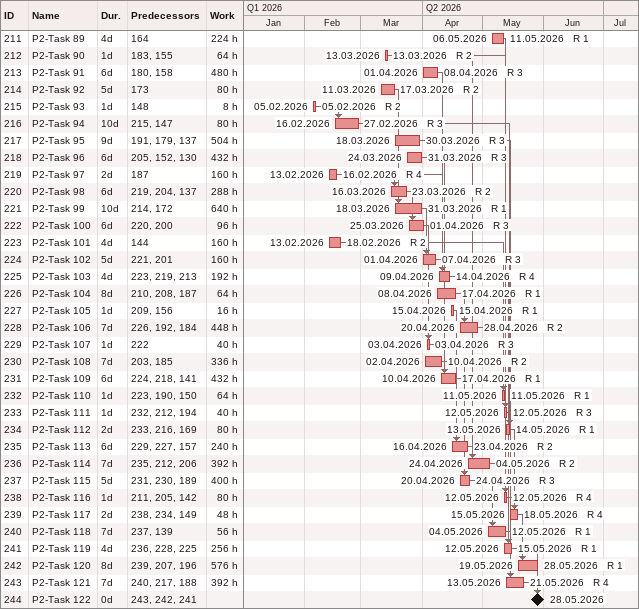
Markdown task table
| ID | Task | Duration | Start | Finish | Predecessors | Resources | Work (h) |
|---|---|---|---|---|---|---|---|
| 211 | P2-Task 89 | 4d | 2026-05-06 | 2026-05-11 | 164 | R 1 | 224 |
| 212 | P2-Task 90 | 1d | 2026-03-13 | 2026-03-13 | 183, 155 | R 2 | 64 |
| 213 | P2-Task 91 | 6d | 2026-04-01 | 2026-04-08 | 180, 158 | R 3 | 480 |
| 214 | P2-Task 92 | 5d | 2026-03-11 | 2026-03-17 | 173 | R 2 | 80 |
| 215 | P2-Task 93 | 1d | 2026-02-05 | 2026-02-05 | 148 | R 2 | 8 |
| 216 | P2-Task 94 | 10d | 2026-02-16 | 2026-02-27 | 215, 147 | R 3 | 80 |
| 217 | P2-Task 95 | 9d | 2026-03-18 | 2026-03-30 | 191, 179, 137 | R 3 | 504 |
| 218 | P2-Task 96 | 6d | 2026-03-24 | 2026-03-31 | 205, 152, 130 | R 3 | 432 |
| 219 | P2-Task 97 | 2d | 2026-02-13 | 2026-02-16 | 187 | R 4 | 160 |
| 220 | P2-Task 98 | 6d | 2026-03-16 | 2026-03-23 | 219, 204, 137 | R 2 | 288 |
| 221 | P2-Task 99 | 10d | 2026-03-18 | 2026-03-31 | 214, 172 | R 1 | 640 |
| 222 | P2-Task 100 | 6d | 2026-03-25 | 2026-04-01 | 220, 200 | R 3 | 96 |
| 223 | P2-Task 101 | 4d | 2026-02-13 | 2026-02-18 | 144 | R 2 | 160 |
| 224 | P2-Task 102 | 5d | 2026-04-01 | 2026-04-07 | 221, 201 | R 3 | 160 |
| 225 | P2-Task 103 | 4d | 2026-04-09 | 2026-04-14 | 223, 219, 213 | R 4 | 192 |
| 226 | P2-Task 104 | 8d | 2026-04-08 | 2026-04-17 | 210, 208, 187 | R 1 | 64 |
| 227 | P2-Task 105 | 1d | 2026-04-15 | 2026-04-15 | 209, 156 | R 1 | 16 |
| 228 | P2-Task 106 | 7d | 2026-04-20 | 2026-04-28 | 226, 192, 184 | R 2 | 448 |
| 229 | P2-Task 107 | 1d | 2026-04-03 | 2026-04-03 | 222 | R 3 | 40 |
| 230 | P2-Task 108 | 7d | 2026-04-02 | 2026-04-10 | 203, 185 | R 2 | 336 |
| 231 | P2-Task 109 | 6d | 2026-04-10 | 2026-04-17 | 224, 218, 141 | R 1 | 432 |
| 232 | P2-Task 110 | 1d | 2026-05-11 | 2026-05-11 | 223, 190, 150 | R 1 | 64 |
| 233 | P2-Task 111 | 1d | 2026-05-12 | 2026-05-12 | 232, 212, 194 | R 3 | 40 |
| 234 | P2-Task 112 | 2d | 2026-05-13 | 2026-05-14 | 233, 216, 169 | R 1 | 80 |
| 235 | P2-Task 113 | 6d | 2026-04-16 | 2026-04-23 | 229, 227, 157 | R 2 | 240 |
| 236 | P2-Task 114 | 7d | 2026-04-24 | 2026-05-04 | 235, 212, 206 | R 2 | 392 |
| 237 | P2-Task 115 | 5d | 2026-04-20 | 2026-04-24 | 231, 230, 189 | R 3 | 400 |
| 238 | P2-Task 116 | 1d | 2026-05-12 | 2026-05-12 | 211, 205, 142 | R 4 | 80 |
| 239 | P2-Task 117 | 2d | 2026-05-15 | 2026-05-18 | 238, 234, 149 | R 4 | 48 |
| 240 | P2-Task 118 | 7d | 2026-05-04 | 2026-05-12 | 237, 139 | R 1 | 56 |
| 241 | P2-Task 119 | 4d | 2026-05-12 | 2026-05-15 | 236, 228, 225 | R 1 | 256 |
| 242 | P2-Task 120 | 8d | 2026-05-19 | 2026-05-28 | 239, 207, 196 | R 1 | 576 |
| 243 | P2-Task 121 | 7d | 2026-05-13 | 2026-05-21 | 240, 217, 188 | R 4 | 392 |
| 244 | P2-Task 122 | 0d | 2026-05-28 | 2026-05-28 | 243, 242, 241 |  |  |
